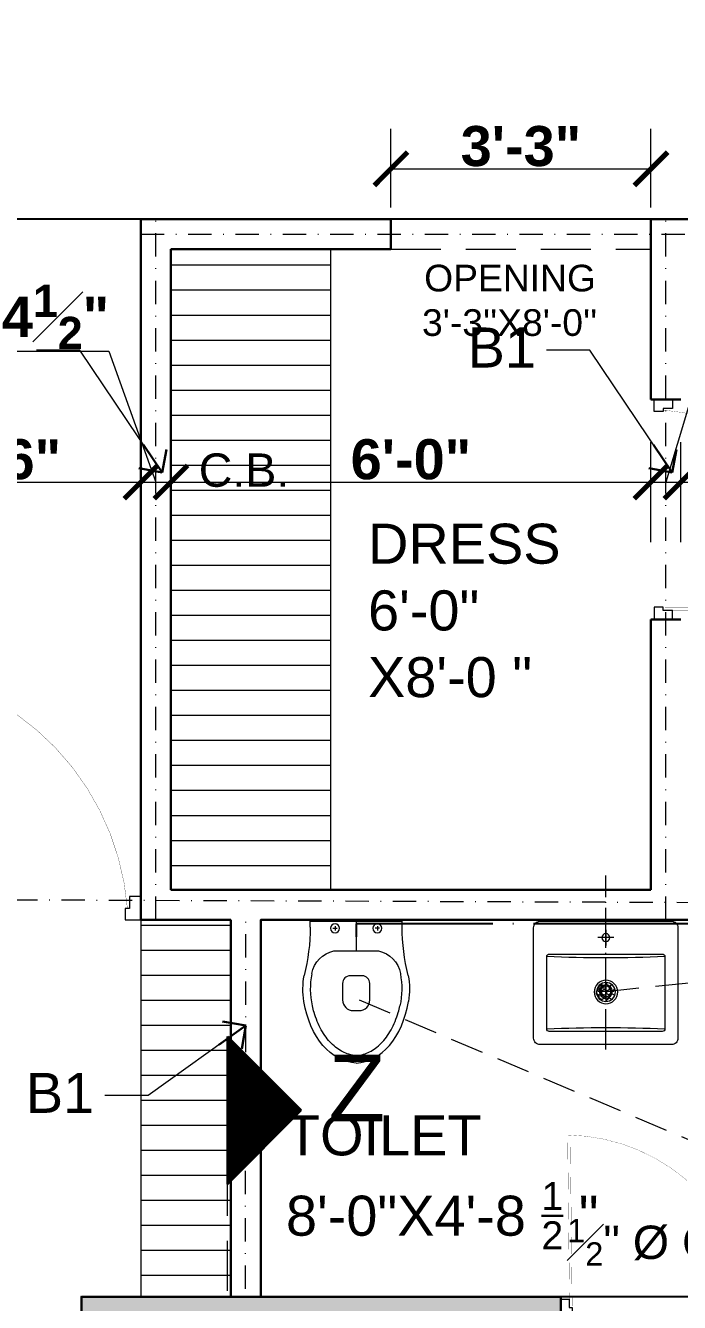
# Model space of a CAD drawing. Header units: feet. Extents: x 18471 to 30550, y -13540 to -11719.
# Drawn here: x 21034.9 to 21133, y -12848 to -12656.6 of the extents above; entities that cross this region are included whole.
import ezdxf

# ---------------------------------------------------------------- set-up
doc = ezdxf.new("R2010")
doc.units = ezdxf.units.FT
doc.header["$MEASUREMENT"] = 0
doc.header["$PDMODE"] = 2
for name, pattern in [('ACAD_ISO03W100', [30, 12, -18]), ('ACAD_ISO04W100', [30, 24, -3, 0, -3]), ('DASHDOT', [1, 0.5, -0.25, 0, -0.25]), ('DASHED', [0.75, 0.5, -0.25])]:
    doc.linetypes.add(name, pattern=pattern)
doc.layers.get('0').update_dxf_attribs({"lineweight": 30})
for name, color, linetype, lineweight in [('BEAM', 3, 'Continuous', 15), ('BLK_1_FLR_1_LIFT_1', 7, 'Continuous', 0), ('C.B.', 15, 'Continuous', 15), ('center line', 253, 'ACAD_ISO04W100', 5), ('CWS', 94, 'Continuous', 9), ('DIM', 7, 'Continuous', 18), ('DOOR', 32, 'Continuous', 13), ('FIX', 212, 'Continuous', 13), ('HATCH', 9, 'Continuous', 20), ('P-SOIL', 6, 'Continuous', 18), ('P-WASTE', 130, 'Continuous', 18), ('PL-C.W.S', 90, 'ACAD_ISO04W100', 25), ('PROJ', 30, 'ACAD_ISO03W100', 13), ('TEXT', 7, 'Continuous', 30), ('WALL', 10, 'Continuous', 30)]:
    doc.layers.add(name, color=color, linetype=linetype, lineweight=lineweight)
doc.layers.add('BLK_1_FLR_1_REGULAR_ROOM_2', color=1, linetype='Continuous', plot=False)
doc.layers.add('BLK_1_FLR_1_WATER_CLOSET', color=1, linetype='Continuous', plot=False)
doc.styles.add('AR. TEXT 01', font='arialbd.ttf')
doc.styles.add('DIM TEXT', font='GOTHIC.TTF', dxfattribs={"height": 5})
doc.styles.add('p.h tex', font='techb___.ttf')
doc.styles.add('PLUMBING', font='gbeitc.shx', dxfattribs={"height": 550})
doc.styles.add('TEX02', font='GARA.TTF')
doc.dimstyles.new('DIM 50', dxfattribs={"dimtxt": 6, "dimasz": 3, "dimexe": 6, "dimexo": 4, "dimgap": 0.3125, "dimtad": 1, "dimzin": 3, "dimdsep": 46, "dimlunit": 4, "dimtxsty": 'AR. TEXT 01', "dimblk": 'DOT', "dimcen": 0.09, "dimclrd": 5, "dimclre": 5, "dimclrt": 5, "dimazin": 0, "dimtfac": 0.8, "dimtofl": 0, "dimtmove": 1, "dimatfit": 3, "dimfxl": 6, "dimfxlon": 1, "dimfrac": 1, "dimtolj": 1, "dimtzin": 0, "dimlwd": -1, "dimlwe": -1, "dimarcsym": 1})
doc.dimstyles.new('STANDARD$7', dxfattribs={"dimtxt": 400, "dimasz": 400, "dimexe": 50, "dimexo": 0, "dimgap": 100, "dimtad": 0, "dimdec": 0, "dimzin": 0, "dimdsep": 46, "dimtxsty": 'PLUMBING', "dimcen": 0, "dimdle": 50, "dimse1": 1, "dimse2": 1, "dimclrd": 256, "dimclre": 63, "dimclrt": 256, "dimadec": 0, "dimazin": 0, "dimtfac": 1, "dimtdec": 0, "dimtofl": 0, "dimtmove": 0, "dimatfit": 3, "dimldrblk": 'OPEN90', "dimfxl": 1, "dimtolj": 1, "dimtzin": 0, "dimlwd": -1, "dimlwe": -1, "dimarcsym": 0})

# ---------------------------------------------------------------- blocks, each defined once
blk = doc.blocks.new('12')
at = {"layer": 'FIX'}
for p, q in [((-701.22, -5557.02), (-700.34, -5557.02)), ((-700.34, -5570.8), (-700.34, -5557.02)), ((-701.41, -5560.39), (-701.41, -5561.07)), ((-704.8, -5567.24), (-704.8, -5560.58)), ((-701.07, -5560.73), (-701.75, -5560.73)), ((-700.34, -5563.91), (-704.8, -5563.91)), ((-701.07, -5567.08), (-701.75, -5567.08)), ((-701.41, -5567.42), (-701.41, -5566.74)), ((-701.22, -5570.8), (-700.34, -5570.8))]:
    blk.add_line(p, q, dxfattribs=at)
blk.add_lwpolyline([(-712.15, -5561.87), (-709.66, -5561.87, -0.414214), (-708.52, -5563), (-708.52, -5564.81, -0.414214), (-709.66, -5565.95), (-712.15, -5565.95, -0.414214), (-713.74, -5564.36), (-713.74, -5563.45, -0.414214)], format="xyb", close=True, dxfattribs=at)
for centre in [(-701.41, -5560.73), (-701.41, -5567.08)]:
    blk.add_circle(centre, 0.68, dxfattribs=at)
for centre, radius, start, end in [((-710.54, -5567.24), 11.33, 79.4901, 99.3025), ((-700.93, -5525.49), 31.53, 256.1522, 269.4726), ((-710.46, -5569.58), 12.5, 79.6241, 101.8576), ((-708.84, -5561.34), 4.11, 10.6305, 81.0557), ((-708.84, -5566.48), 4.11, 278.9443, 349.3695), ((-710.46, -5558.24), 12.5, 258.1424, 280.3759), ((-710.54, -5560.57), 11.33, 260.6975, 280.5099), ((-700.93, -5602.32), 31.53, 90.5274, 103.8478)]:
    blk.add_arc(centre, radius, start, end, dxfattribs=at)
at = {"layer": 'FIX', "extrusion": (0, 0, -1)}
blk.add_ellipse((-709.8, -5563.91), major_axis=(11.8, 0.25), ratio=0.683707, start_param=3.172209, end_param=4.507085, dxfattribs=at)
at = {"layer": 'FIX'}
blk.add_ellipse((-709.8, -5563.91), major_axis=(-11.8, 0.25), ratio=0.683707, start_param=0.030616, end_param=1.365492, dxfattribs=at)
for points in [[(-720.47, -5563.93), (-720.46, -5563.56), (-720.4, -5563.18), (-720.21, -5562.5), (-720.09, -5562.2), (-719.79, -5561.6), (-719.6, -5561.3), (-719.17, -5560.73), (-718.92, -5560.44), (-718.37, -5559.9), (-718.06, -5559.63), (-717.38, -5559.13), (-717.01, -5558.9), (-716.23, -5558.46), (-715.81, -5558.26), (-714.93, -5557.89), (-714.48, -5557.73), (-713.68, -5557.5), (-713.36, -5557.41), (-713.03, -5557.34)], [(-720.47, -5563.88), (-720.46, -5564.26), (-720.4, -5564.64), (-720.21, -5565.32), (-720.09, -5565.62), (-719.79, -5566.21), (-719.6, -5566.51), (-719.17, -5567.09), (-718.92, -5567.37), (-718.37, -5567.92), (-718.06, -5568.18), (-717.38, -5568.68), (-717.01, -5568.92), (-716.23, -5569.36), (-715.81, -5569.56), (-714.93, -5569.92), (-714.48, -5570.08), (-713.68, -5570.32), (-713.36, -5570.4), (-713.03, -5570.47)]]:
    blk.add_open_spline(points, degree=3, knots=[0.030616, 0.030616, 0.030616, 0.030616, 0.207525, 0.207525, 0.34813, 0.34813, 0.488736, 0.488736, 0.629341, 0.629341, 0.769947, 0.769947, 0.910552, 0.910552, 1.051158, 1.051158, 1.191764, 1.191764, 1.286676, 1.286676, 1.286676, 1.286676], dxfattribs=at)
blk = doc.blocks.new('ddd')
at = {"layer": 'center line', "ltscale": 0.25}
blk.add_line((-759.16, -5633.06), (-733.09, -5633.06), dxfattribs=at)
at = {"layer": 'FIX'}
for p, q in [((-749.3, -5633.06), (-752.06, -5633.06)), ((-750.48, -5631.88), (-750.48, -5634.24)), ((-741.23, -5633.06), (-743.59, -5633.06)), ((-742.41, -5631.88), (-742.41, -5634.24))]:
    blk.add_line(p, q, dxfattribs=at)
for points in [[(-758.45, -5623.22), (-758.45, -5642.9, 0.414214), (-757.47, -5643.89), (-740.93, -5643.89, 0.414214), (-739.95, -5642.9), (-739.95, -5623.22, 0.414214), (-740.93, -5622.24), (-757.47, -5622.24, 0.414214)], [(-756.48, -5624.6), (-756.48, -5641.53, 0.414214), (-756.09, -5641.92), (-745.26, -5641.92, 0.414214), (-744.87, -5641.53), (-744.87, -5624.6, 0.414214), (-745.26, -5624.2), (-756.09, -5624.2, 0.414214)]]:
    blk.add_lwpolyline(points, format="xyb", close=True, dxfattribs=at)
for centre, radius in [((-750.48, -5633.06), 0.986), ((-750.48, -5633.06), 0.789), ((-742.41, -5633.06), 0.592)]:
    blk.add_circle(centre, radius, dxfattribs=at)
for centre, start, end in [((-955.3, -5633.06), 357.4539, 2.5461), ((-546.05, -5633.06), 177.4539, 182.5461)]:
    blk.add_arc(centre, 199.41, start, end, dxfattribs=at)
blk = doc.blocks.new('A$Cb508cf72')
at = {"layer": 'DOOR'}
for points in [[(1.59, 31.98), (1.59, 33.65), (2.17, 33.65), (2.17, 35.23), (0, 35.23), (0, 31.98), (1.59, 31.98)], [(37.41, 31.98), (37.41, 33.65), (36.83, 33.65), (36.83, 35.23), (39, 35.23), (39, 31.98), (37.41, 31.98)]]:
    blk.add_lwpolyline(points, dxfattribs=at)
at = {"layer": 'DOOR', "const_width": 0.0364}
blk.add_lwpolyline([(37.12, 33.65, -0.383411), (1.68, 0.02, -0.414214)], format="xyb", dxfattribs=at)
blk.add_lwpolyline([(1.68, 0.02), (1.68, 33.34), (2.19, 33.34), (2.19, 0.02)], dxfattribs=at)
blk = doc.blocks.new('_ArchTick')
at = {"color": 0, "linetype": 'ByBlock', "const_width": 0.15}
blk.add_lwpolyline([(-0.5, -0.5), (0.5, 0.5)], dxfattribs=at)
blk = doc.blocks.new('*D189')
at = {"layer": 'Defpoints', "color": 0, "transparency": 16777216}
for p in [(21052.18, -12725.05), (21010.18, -12725.34), (21052.18, -12725.34)]:
    blk.add_point(p, dxfattribs=at)
at = {"layer": 'DIM', "ltscale": 5, "transparency": 16777216}
for p, q in [((21010.18, -12721.34), (21010.18, -12719.05)), ((21052.18, -12721.34), (21052.18, -12719.05)), ((21010.18, -12725.05), (21052.18, -12725.05))]:
    blk.add_line(p, q, dxfattribs=at)
at = {"layer": 'DIM', "transparency": 16777216, "xscale": 5, "yscale": 5, "zscale": 5, "rotation": 180}
blk.add_blockref('_ArchTick', (21010.18, -12725.05), dxfattribs=at)
at = {"layer": 'DIM', "transparency": 16777216, "xscale": 5, "yscale": 5, "zscale": 5}
blk.add_blockref('_ArchTick', (21052.18, -12725.05), dxfattribs=at)
at = {"layer": 'DIM', "transparency": 16777216, "insert": (21031.18, -12721.67), "char_height": 6, "attachment_point": 5, "style": 'AR. TEXT 01'}
blk.add_mtext('\\A1;3\'-6"', dxfattribs=at)
blk = doc.blocks.new('*D190')
at = {"layer": 'Defpoints', "color": 0, "transparency": 16777216}
for p in [(21056.68, -12725.05), (21052.18, -12725.34), (21056.68, -12754.06)]:
    blk.add_point(p, dxfattribs=at)
at = {"layer": 'DIM', "ltscale": 5, "transparency": 16777216}
for p, q in [((21031.41, -12705.41), (21047.35, -12705.41)), ((21047.35, -12705.41), (21054.43, -12725.05)), ((21052.18, -12721.34), (21052.18, -12719.05)), ((21056.68, -12734.05), (21056.68, -12719.05)), ((21052.18, -12725.05), (21056.68, -12725.05))]:
    blk.add_line(p, q, dxfattribs=at)
at = {"layer": 'DIM', "transparency": 16777216, "xscale": 5, "yscale": 5, "zscale": 5, "rotation": 180}
blk.add_blockref('_ArchTick', (21052.18, -12725.05), dxfattribs=at)
at = {"layer": 'DIM', "transparency": 16777216, "xscale": 5, "yscale": 5, "zscale": 5}
blk.add_blockref('_ArchTick', (21056.68, -12725.05), dxfattribs=at)
at = {"layer": 'DIM', "transparency": 16777216, "insert": (21039.38, -12700.28), "char_height": 6, "attachment_point": 5, "style": 'AR. TEXT 01'}
blk.add_mtext('\\A1;4{\\H0.800000x;\\S1#2;}"', dxfattribs=at)
blk = doc.blocks.new('*D191')
at = {"layer": 'Defpoints', "color": 0, "transparency": 16777216}
for p in [(21128.68, -12725.05), (21128.68, -12752.17), (21056.68, -12754.06)]:
    blk.add_point(p, dxfattribs=at)
at = {"layer": 'DIM', "ltscale": 5, "transparency": 16777216}
for p, q in [((21056.68, -12734.05), (21056.68, -12719.05)), ((21128.68, -12734.05), (21128.68, -12719.05)), ((21056.68, -12725.05), (21128.68, -12725.05))]:
    blk.add_line(p, q, dxfattribs=at)
at = {"layer": 'DIM', "transparency": 16777216, "xscale": 5, "yscale": 5, "zscale": 5, "rotation": 180}
blk.add_blockref('_ArchTick', (21056.68, -12725.05), dxfattribs=at)
at = {"layer": 'DIM', "transparency": 16777216, "xscale": 5, "yscale": 5, "zscale": 5}
blk.add_blockref('_ArchTick', (21128.68, -12725.05), dxfattribs=at)
at = {"layer": 'DIM', "transparency": 16777216, "insert": (21092.68, -12721.67), "char_height": 6, "attachment_point": 5, "style": 'AR. TEXT 01'}
blk.add_mtext('\\A1;6\'-0"', dxfattribs=at)
blk = doc.blocks.new('*D192')
at = {"layer": 'Defpoints', "color": 0, "transparency": 16777216}
for p in [(21133.18, -12725.05), (21128.68, -12752.17), (21133.18, -12754.23)]:
    blk.add_point(p, dxfattribs=at)
at = {"layer": 'DIM', "ltscale": 5, "transparency": 16777216}
for p, q in [((21134.32, -12713.76), (21130.93, -12725.05)), ((21150.26, -12713.76), (21134.32, -12713.76)), ((21128.68, -12734.05), (21128.68, -12719.05)), ((21133.18, -12734.05), (21133.18, -12719.05)), ((21128.68, -12725.05), (21133.18, -12725.05))]:
    blk.add_line(p, q, dxfattribs=at)
at = {"layer": 'DIM', "transparency": 16777216, "xscale": 5, "yscale": 5, "zscale": 5, "rotation": 180}
blk.add_blockref('_ArchTick', (21128.68, -12725.05), dxfattribs=at)
at = {"layer": 'DIM', "transparency": 16777216, "xscale": 5, "yscale": 5, "zscale": 5}
blk.add_blockref('_ArchTick', (21133.18, -12725.05), dxfattribs=at)
at = {"layer": 'DIM', "transparency": 16777216, "insert": (21142.29, -12708.64), "char_height": 6, "attachment_point": 5, "style": 'AR. TEXT 01'}
blk.add_mtext('\\A1;4{\\H0.800000x;\\S1#2;}"', dxfattribs=at)
blk = doc.blocks.new('*D193')
at = {"layer": 'Defpoints', "color": 0, "transparency": 16777216}
for p in [(21223.18, -12725.05), (21223.18, -12729.4), (21133.18, -12754.23)]:
    blk.add_point(p, dxfattribs=at)
at = {"layer": 'DIM', "ltscale": 5, "transparency": 16777216}
for p, q in [((21133.18, -12734.05), (21133.18, -12719.05)), ((21223.18, -12725.4), (21223.18, -12719.05)), ((21133.18, -12725.05), (21223.18, -12725.05))]:
    blk.add_line(p, q, dxfattribs=at)
at = {"layer": 'DIM', "transparency": 16777216, "xscale": 5, "yscale": 5, "zscale": 5, "rotation": 180}
blk.add_blockref('_ArchTick', (21133.18, -12725.05), dxfattribs=at)
at = {"layer": 'DIM', "transparency": 16777216, "xscale": 5, "yscale": 5, "zscale": 5}
blk.add_blockref('_ArchTick', (21223.18, -12725.05), dxfattribs=at)
at = {"layer": 'DIM', "transparency": 16777216, "insert": (21178.18, -12721.67), "char_height": 6, "attachment_point": 5, "style": 'AR. TEXT 01'}
blk.add_mtext('\\A1;7\'-6"', dxfattribs=at)
blk = doc.blocks.new('*D196')
at = {"layer": 'Defpoints', "color": 0, "ltscale": 5, "transparency": 16777216}
for p in [(21128.68, -12678.1), (21089.68, -12687.91), (21128.68, -12687.91)]:
    blk.add_point(p, dxfattribs=at)
at = {"layer": 'DIM', "ltscale": 5, "transparency": 16777216}
for p, q in [((21089.68, -12683.91), (21089.68, -12672.1)), ((21128.68, -12683.91), (21128.68, -12672.1)), ((21089.68, -12678.1), (21128.68, -12678.1))]:
    blk.add_line(p, q, dxfattribs=at)
at = {"layer": 'DIM', "ltscale": 5, "transparency": 16777216, "xscale": 5, "yscale": 5, "zscale": 5, "rotation": 180}
blk.add_blockref('_ArchTick', (21089.68, -12678.1), dxfattribs=at)
at = {"layer": 'DIM', "ltscale": 5, "transparency": 16777216, "xscale": 5, "yscale": 5, "zscale": 5}
blk.add_blockref('_ArchTick', (21128.68, -12678.1), dxfattribs=at)
at = {"layer": 'DIM', "ltscale": 5, "transparency": 16777216, "insert": (21109.18, -12674.72), "char_height": 6, "attachment_point": 5, "style": 'AR. TEXT 01'}
blk.add_mtext('\\A1;3\'-3"', dxfattribs=at)
blk = doc.blocks.new('SDSD')
at = {"layer": 'P-WASTE'}
h = blk.add_hatch(dxfattribs=at)
h.set_pattern_fill('HONEY', color=1, scale=5, angle=90, style=0)
h.set_pattern_definition([(90, (-50211.7099, 107515.0275), (-0.9610410944, 1.6645720114), [1.109714674, -2.219429349]), (210, (-50211.7099, 107515.0275), (-0.961041101, -1.664572008), [1.109714674, -2.219429348]), (150, (-50211.7099, 107515.0275), (-1.922082195, 4e-09), [-2.219429348, 1.109714674])])
edge = h.paths.add_edge_path()
edge.add_ellipse((782.7, -7166.74), major_axis=(2.51, 2.51), ratio=1, start_angle=0, end_angle=360, ccw=False)
at = {"layer": 'P-WASTE', "extrusion": (0, 0, -1)}
for major_axis in [(3.11, 3.11), (3.11, 3.11), (2.51, 2.51), (2.51, 2.51)]:
    blk.add_ellipse((782.7, -7166.74), major_axis=major_axis, ratio=1, start_param=3.141593, end_param=9.424778, dxfattribs=at)
blk = doc.blocks.new('*U78')
at = {"layer": 'HATCH', "ltscale": 10}
h = blk.add_hatch(dxfattribs=at)
h.set_pattern_fill('ANSI31', color=256, angle=180, style=0)
h.set_pattern_definition([(135, (26836.27393, 39780.24018), (0.08838834765, 0.08838834765), [])])
h.paths.add_polyline_path([(11.07, 127.98), (0, 139.05), (0, 116.91)])
h = blk.add_hatch(dxfattribs=at)
h.set_pattern_fill('ANSI31', color=256, angle=180, style=0)
h.set_pattern_definition([(225, (26836.27393, -39641.19228), (0.08838834765, -0.08838834765), [])])
h.paths.add_polyline_path([(11.07, 11.07), (0, 0), (0, 22.14)])
at = {"layer": 'WALL', "color": 3, "ltscale": 15}
for p, q in [((0, 116.91), (0, 139.05)), ((0, 139.05), (11.07, 127.98)), ((0, 116.91), (11.07, 127.98)), ((0, 22.14), (0, 0)), ((11.07, 11.07), (0, 22.14)), ((11.07, 11.07), (0, 0))]:
    blk.add_line(p, q, dxfattribs=at)
at = {"layer": 'WALL', "color": 3, "linetype": 'DASHED', "lineweight": 13, "ltscale": 15}
blk.add_line((0, 22.14), (0, 139.05), dxfattribs=at)
at = {"layer": 'TEXT', "char_height": 10, "width": 27.269, "attachment_point": 8, "style": 'TEX02'}
for insert in [(19.43, 126.31), (13.38, 6.18)]:
    blk.add_mtext('\\A1;{\\fArial|b0|i0|c0|p34;Z}', dxfattribs=dict(at, insert=insert))
blk = doc.blocks.new('_Open90')
at = {"color": 0, "linetype": 'ByBlock', "lineweight": -2}
for p, q in [((-0.5, 0.5), (0, 0)), ((0, 0), (-1, 0)), ((0, 0), (-0.5, -0.5))]:
    blk.add_line(p, q, dxfattribs=at)
blk = doc.blocks.new('A$C3772fbca')
at = {"layer": 'BEAM', "linetype": 'DASHDOT', "ltscale": 7}
for p, q in [((411.75, 405), (411.75, 510)), ((488.25, 405), (488.25, 510)), ((409.5, 507.75), (585, 507.75)), ((0, 409.53), (585, 407.25)), ((425.17, 349.66), (425.24, 405))]:
    blk.add_line(p, q, dxfattribs=at)
at = {"layer": 'BEAM', "ltscale": 25, "char_height": 6, "width": 8.0557, "attachment_point": 1, "style": 'DIM TEXT'}
for insert in [(458.5, 493.78), (392.25, 382.05)]:
    blk.add_mtext('\\A1;{\\fArial|b0|i0|c0|p34;B1}', dxfattribs=dict(at, insert=insert))
at = {"layer": 'BEAM', "ltscale": 25}
for points in [[(412.67, 472.02), (400.35, 490.37), (393.85, 490.39)], [(489.17, 472.02), (476.85, 490.37), (470.35, 490.39)], [(425.23, 389.16), (410.59, 378.64), (404.1, 378.66)]]:
    blk.add_leader(points, dimstyle='STANDARD$7', override={"dimasz": 5}, dxfattribs=at)

msp = doc.modelspace()

# ---------------------------------------------------------------- hatches: boundary and pattern name
at = {"layer": 'HATCH'}
h = msp.add_hatch(dxfattribs=at)
h.set_pattern_fill('LINE', color=256, scale=30, style=0)
h.set_pattern_definition([(0, (9263.0132, 21627.4916), (0, 3.75), [])])
h.paths.add_polyline_path([(21080.681, -12690.158), (21056.681, -12690.158), (21056.681, -12786.158), (21080.681, -12786.158)])
h = msp.add_hatch(dxfattribs=at)
h.set_pattern_fill('LINE', color=256, scale=30, style=0)
h.set_pattern_definition([(0, (-49011.9592, 62088.552), (0, 3.75), [])])
h.paths.add_polyline_path([(21052.181, -12847.158), (21065.681, -12847.158), (21065.681, -12790.658), (21052.181, -12790.658)])
h = msp.add_hatch(dxfattribs=at)
h.set_pattern_fill('AR-CONC', color=256, scale=0.5, style=0)
h.set_pattern_definition([(50, (9260.0132, 21600.9916), (3.58630091, -0.31376067), [0.375, -4.125]), (-5, (9260.0132, 21600.9916), (-0.69375667, 3.76096067), [0.3, -3.3]), (100.4514, (9260.312, 21600.9654), (2.8925469, 3.4471977), [0.31870095, -3.50571056]), (46.1842, (9260.0132, 21601.9916), (5.33620524, -0.82759507), [0.5625, -6.1875]), (96.6356, (9260.458, 21601.9226), (4.6733135, 4.87058935), [0.4780514, -5.258565]), (-8.8158, (9260.013, 21601.9916), (4.6733097, 4.870593), [0.45, -4.95]), (21, (9260.5132, 21601.7416), (2.98453526, -2.01309445), [0.375, -4.125]), (-34, (9260.5132, 21601.7416), (1.21657666, 3.62575023), [0.3, -3.3]), (71.4514, (9260.762, 21601.574), (4.20111314, 1.6126525), [0.31870095, -3.50571056]), (37.5, (9260.0132, 21600.9916), (0.060799277, 1.66446927), [0, -3.26, 0, -3.35, 0, -3.3125]), (7.5, (9260.0132, 21600.9916), (1.31534769, 1.97205856), [0, -1.91, 0, -3.185, 0, -1.2625]), (-32.5, (9258.8982, 21600.9916), (2.66911218, -0.11277436), [0, -1.25, 0, -3.9, 0, -5.175]), (-42.5, (9258.3982, 21600.9916), (2.91593085, 0.50052491), [0, -1.625, 0, -2.59, 0, -3.675])])
h.paths.add_polyline_path([(21115.181, -12847.158), (21098.681, -12847.158), (21043.279, -12847.158), (21043.279, -12917.658), (21049.029, -12917.658), (21049.181, -12917.658), (21049.181, -12853.158), (21109.181, -12853.158), (21109.181, -12917.658), (21115.181, -12917.658)])

# ---------------------------------------------------------------- linework, layer by layer
at = {"layer": 'BLK_1_FLR_1_LIFT_1', "color": 114, "true_color": 0x139b48, "elevation": 0.023}
msp.add_lwpolyline([(21115.181, -12847.177), (21043.181, -12847.14), (21043.181, -12919.122), (21115.181, -12919.158)], close=True, dxfattribs=at)
at = {"layer": 'BLK_1_FLR_1_REGULAR_ROOM_2', "color": 1, "elevation": 0.023}
msp.add_lwpolyline([(21010.181, -12529.658), (21223.181, -12529.658), (21223.181, -12685.658), (21010.181, -12685.658)], close=True, dxfattribs=at)
at = {"layer": 'BLK_1_FLR_1_WATER_CLOSET', "color": 3, "elevation": 0.023}
msp.add_lwpolyline([(21166.181, -12847.158), (21070.181, -12847.158), (21070.181, -12790.658), (21166.181, -12790.658)], close=True, dxfattribs=at)
at = {"layer": 'C.B.'}
msp.add_line((21080.681, -12786.158, 0.023), (21080.681, -12690.158, 0.023), dxfattribs=at)
at = {"layer": 'HATCH', "ltscale": 5}
msp.add_line((21052.181, -12790.658, 0.023), (21052.181, -12847.158, 0.023), dxfattribs=at)
at = {"layer": 'P-SOIL', "linetype": 'DASHED', "ltscale": 10, "elevation": 0.023}
msp.add_lwpolyline([(21084.927, -12802.683), (21177.181, -12841.777)], dxfattribs=at)
at = {"layer": 'P-WASTE', "linetype": 'DASHED', "ltscale": 10, "elevation": 0.023}
msp.add_lwpolyline([(21121.907, -12801.404), (21154.993, -12797.905), (21176.192, -12836.214)], dxfattribs=at)
at = {"layer": 'PL-C.W.S', "elevation": 0.023}
msp.add_lwpolyline([(21175.542, -12830.399), (21165.143, -12830.399), (21165.143, -12791.277), (21084.474, -12791.277), (21084.474, -12793.235)], dxfattribs=at)
at = {"layer": 'PROJ', "linetype": 'DASHED', "ltscale": 15}
for p, q in [((21089.681, -12685.658, 0.023), (21128.681, -12685.658, 0.023)), ((21089.681, -12690.158, 0.023), (21128.681, -12690.158, 0.023))]:
    msp.add_line(p, q, dxfattribs=at)
at = {"layer": 'WALL'}
for p, q in [((21052.181, -12790.658, 0.023), (21052.181, -12685.658, 0.023)), ((21052.181, -12685.658, 0.023), (21089.681, -12685.658, 0.023)), ((21089.681, -12690.158, 0.023), (21089.681, -12685.658, 0.023)), ((21128.681, -12690.158, 0.023), (21128.681, -12685.658, 0.023)), ((21128.681, -12685.658, 0.023), (21223.181, -12685.658, 0.023)), ((21056.681, -12786.158, 0.023), (21056.681, -12690.158, 0.023)), ((21056.681, -12690.158, 0.023), (21089.681, -12690.158, 0.023)), ((21128.681, -12690.158, 0.023), (21128.681, -12712.658, 0.023)), ((21128.681, -12712.658, 0.023), (21133.181, -12712.658, 0.023)), ((21128.681, -12786.158, 0.023), (21128.681, -12745.658, 0.023)), ((21128.681, -12745.658, 0.023), (21133.181, -12745.658, 0.023)), ((21056.681, -12786.158, 0.023), (21128.681, -12786.158, 0.023)), ((21052.181, -12790.658, 0.023), (21065.681, -12790.658, 0.023)), ((21065.681, -12847.158, 0.023), (21065.681, -12790.658, 0.023)), ((21070.181, -12847.158, 0.023), (21070.181, -12790.658, 0.023)), ((21070.181, -12790.658, 0.023), (21166.181, -12790.658, 0.023)), ((21043.279, -12913.158, 0.023), (21043.279, -12847.158, 0.023)), ((21098.681, -12847.158, 0.023), (21043.279, -12847.158, 0.023)), ((21115.181, -12847.158, 0.023), (21098.681, -12847.158, 0.023)), ((21115.181, -12919.158, 0.023), (21115.181, -12847.158, 0.023))]:
    msp.add_line(p, q, dxfattribs=at)

# ---------------------------------------------------------------- block references
at = {"ltscale": 5}
for name, p in [('A$C3772fbca', (20642.681, -13195.658, 0.023)), ('*U78', (21065.152, -12947.188, 0.023))]:
    msp.add_blockref(name, p, dxfattribs=at)
at = {"layer": 'FIX', "xscale": -1, "rotation": 270}
for name, p in [('ddd', (26754.969, -12050.924, 0.023)), ('12', (26648.381, -12090.533, 0.023))]:
    msp.add_blockref(name, p, dxfattribs=at)
at = {"layer": 'HATCH', "ltscale": 5}
for p, xscale, yscale, zscale, rotation in [((21158.989, -12745.658, 0.023), 0.8461538461228499, 0.8461538461228499, 0.8461538461228499, 90.00000000000006), ((21010.181, -12752.721, 0.023), -1.076923076884569, 1.076923076884569, 1.076923076884569, 180), ((21114.894, -12822.925, 0.023), -0.7695705536672502, 0.7695705536672502, 0.7695705536672502, 180.6372533213277)]:
    msp.add_blockref('A$Cb508cf72', p, dxfattribs=dict(at, xscale=xscale, yscale=yscale, zscale=zscale, rotation=rotation))
at = {"layer": 'P-WASTE', "xscale": 0.3999999999941799, "yscale": 0.3999999999941799, "zscale": 0.3999999999941799}
msp.add_blockref('SDSD', (20808.852, -9934.789, 0.023), dxfattribs=at)

# ---------------------------------------------------------------- texts
at = {"layer": 'CWS', "ltscale": 0.2, "insert": (21116.102, -12842.508, 0.023), "char_height": 5, "width": 53.92359, "attachment_point": 7, "style": 'p.h tex'}
msp.add_mtext('\\A1;{\\fArial|b0|i0|c0|p34;\\H0.7x;\\S1#2;\\H1.429x;"\\H1x; %%C G.I.P DN}', dxfattribs=at)
at = {"layer": 'TEXT', "attachment_point": 1, "style": 'TEX02'}
for s, insert, char_height, width in [("\\A1;\\pi20.36583;{\\fArial|b0|i0|c0|p34;OPENING\\P\\pi20.04933;3'-3''X8'-0''}", (21074.297, -12692.471, 0.023), 4, 65.8831), ('\\A1;{\\fArial|b0|i0|c0|p34;C.B.}', (21060.857, -12720.756, 0.023), 5, 28.16677), ('\\A1;{\\fArial|b0|i0|c0|p34;DRESS\\P6\'-0"\\PX8\'-0 "}', (21086.247, -12731.286, 0.023), 6, 48.22964), ('\\A1;{\\fArial|b0|i0|c0|p34;TOILET\\P8\'-0"X4\'-8 \\H0.7x;\\S1/2;\\H1.42857x; "}', (21073.938, -12819.979, 0.023), 6, 122.38714)]:
    msp.add_mtext(s, dxfattribs=dict(at, insert=insert, char_height=char_height, width=width))

# ---------------------------------------------------------------- dimensions: what is measured, and where the dimension line sits
at = {"layer": 'DIM', "ltscale": 5}
for base, p1, p2, picture, middle in [((21128.681, -12678.1, 0.023), (21089.681, -12687.908, 0.023), (21128.681, -12687.908, 0.023), '*D196', (21109.181, -12674.725, 0.023)), ((21133.181, -12725.045, 0.023), (21128.681, -12752.173, 0.023), (21133.181, -12754.23, 0.023), '*D192', (21134.629, -12708.635, 0.023)), ((21052.181, -12725.045, 0.023), (21010.181, -12725.338, 0.023), (21052.181, -12725.338, 0.023), '*D189', (21031.181, -12721.673, 0.023)), ((21128.681, -12725.045, 0.023), (21056.681, -12754.058, 0.023), (21128.681, -12752.173, 0.023), '*D191', (21092.681, -12721.673, 0.023)), ((21223.181, -12725.045, 0.023), (21133.181, -12754.23, 0.023), (21223.181, -12729.401, 0.023), '*D193', (21178.181, -12721.673, 0.023))]:
    dim = msp.add_linear_dim(base=base, p1=p1, p2=p2, dimstyle='DIM 50', override={"dimtxt": 6, "dimasz": 5, "dimblk": 'ArchTick', "dimclrd": 256, "dimclre": 256, "dimclrt": 256, "dimfxl": 9}, dxfattribs=at)
    dim.commit()
    dim.dimension.update_dxf_attribs({"geometry": picture, "text_midpoint": middle})
dim = msp.add_linear_dim(base=(21056.681, -12725.045, 0.023), p1=(21052.181, -12725.338, 0.023), p2=(21056.681, -12754.058, 0.023), dimstyle='DIM 50', override={"dimtxt": 6, "dimasz": 5, "dimblk": 'ArchTick', "dimclrd": 256, "dimclre": 256, "dimclrt": 256, "dimfxl": 9}, dxfattribs=at)
dim.commit()
dim.dimension.update_dxf_attribs({"geometry": '*D190', "text_midpoint": (21047.041, -12705.411, 0.023), "dimtype": 160})

doc.saveas('drawing.dxf')
